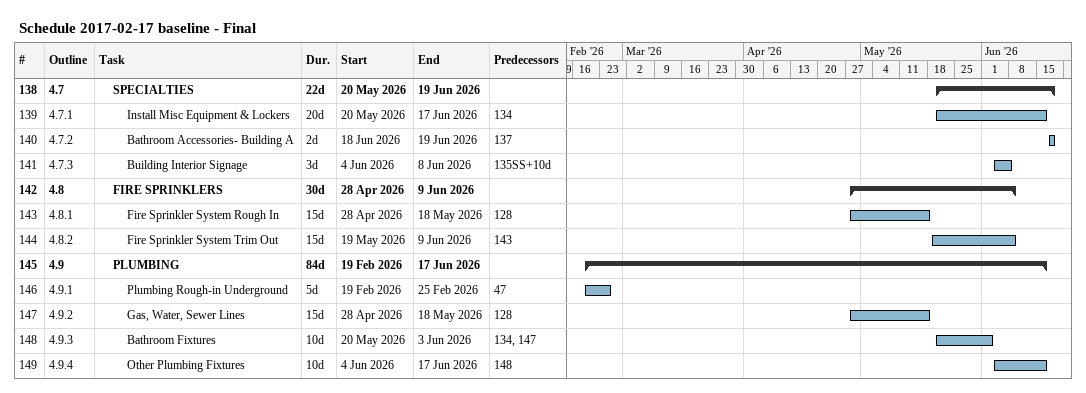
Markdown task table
Schedule 2017-02-17 baseline - Final

| ID | WBS | Task | Duration | Start | Finish | Predecessors |
|---|---|---|---|---|---|---|
| 138 | 4.7 | **SPECIALTIES** | 22d | 2026-05-20 | 2026-06-19 |  |
| 139 | 4.7.1 | Install Misc Equipment & Lockers | 20d | 2026-05-20 | 2026-06-17 | 134 |
| 140 | 4.7.2 | Bathroom Accessories- Building A | 2d | 2026-06-18 | 2026-06-19 | 137 |
| 141 | 4.7.3 | Building Interior Signage | 3d | 2026-06-04 | 2026-06-08 | 135SS+10d |
| 142 | 4.8 | **FIRE SPRINKLERS** | 30d | 2026-04-28 | 2026-06-09 |  |
| 143 | 4.8.1 | Fire Sprinkler System Rough In | 15d | 2026-04-28 | 2026-05-18 | 128 |
| 144 | 4.8.2 | Fire Sprinkler System Trim Out | 15d | 2026-05-19 | 2026-06-09 | 143 |
| 145 | 4.9 | **PLUMBING** | 84d | 2026-02-19 | 2026-06-17 |  |
| 146 | 4.9.1 | Plumbing Rough-in Underground | 5d | 2026-02-19 | 2026-02-25 | 47 |
| 147 | 4.9.2 | Gas, Water, Sewer Lines | 15d | 2026-04-28 | 2026-05-18 | 128 |
| 148 | 4.9.3 | Bathroom Fixtures | 10d | 2026-05-20 | 2026-06-03 | 134, 147 |
| 149 | 4.9.4 | Other Plumbing Fixtures | 10d | 2026-06-04 | 2026-06-17 | 148 |
